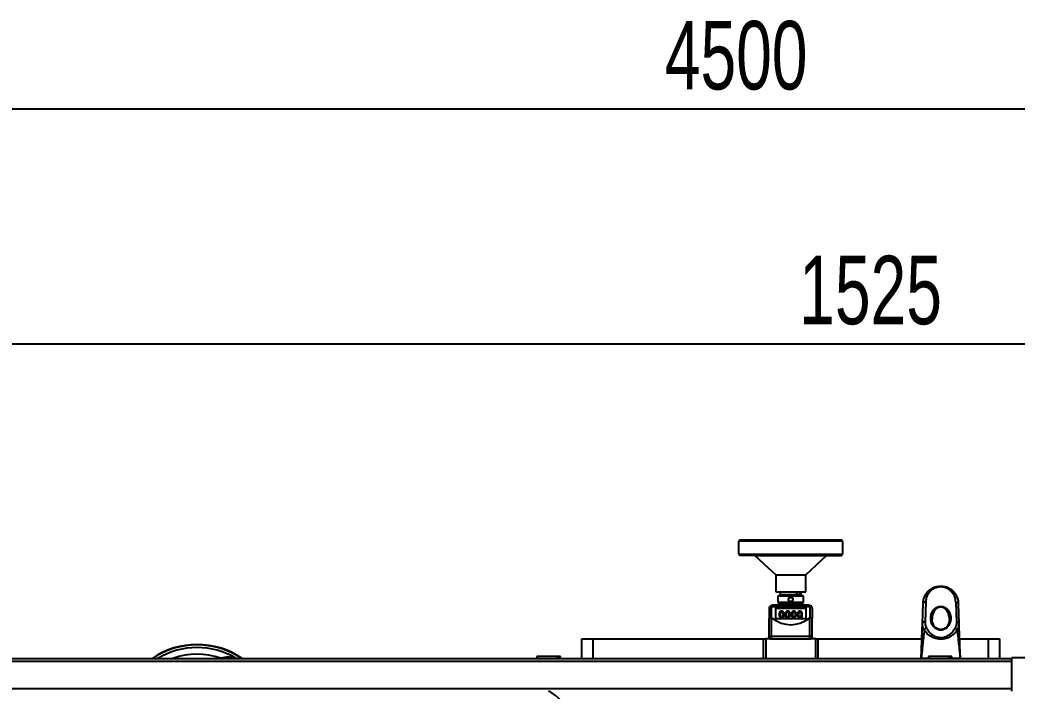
# Model space of a CAD drawing. Header units: millimetres. Extents: x 10 to 584, y 10 to 410.
# Drawn here: x 171.1 to 222.1, y 95.4 to 129.7 of the extents above; entities that cross this region are included whole.
import ezdxf

# ---------------------------------------------------------------- set-up
doc = ezdxf.new("R2010")
doc.units = ezdxf.units.MM
doc.layers.add('2', color=1, linetype='Continuous')
doc.styles.add('SLDTEXTSTYLE0', font='TXT', dxfattribs={"width": 0.7})
doc.dimstyles.new('SLDDIMSTYLE0', dxfattribs={"dimtxt": 3.5, "dimasz": 3.5, "dimexe": 0, "dimexo": 0.0625, "dimgap": 0.875, "dimtad": 1, "dimlfac": 15, "dimrnd": 1e-09, "dimzin": 12, "dimdsep": 46, "dimtxsty": 'SLDTEXTSTYLE0', "dimsah": 1, "dimcen": 0.09, "dimadec": 0, "dimazin": 3, "dimtfac": 1, "dimtofl": 0, "dimtmove": 0, "dimatfit": 3, "dimfxl": 0, "dimfrac": 2, "dimtolj": 1, "dimtzin": 12, "dimarcsym": 0})

# ---------------------------------------------------------------- blocks, each defined once
blk = doc.blocks.new('_D_3')
at = {"layer": '2', "color": 1}
for p, q in [((166.835, 96.393), (166.835, 114.127)), ((268.502, 96.393), (268.502, 114.127)), ((268.502, 113.127), (166.835, 113.127))]:
    blk.add_line(p, q, dxfattribs=at)
for points in [[(166.835, 113.127), (170.335, 112.588), (170.335, 113.665)], [(268.502, 113.127), (265.002, 113.665), (265.002, 112.588)]]:
    blk.add_solid(points, dxfattribs=at)
at = {"layer": '2', "color": 1, "insert": (210.94, 117.638), "char_height": 3.5, "attachment_point": 1, "style": 'SLDTEXTSTYLE0'}
blk.add_mtext('1525', dxfattribs=at)
blk = doc.blocks.new('_D_4')
at = {"layer": '2', "color": 1}
for p, q in [((60.502, 83.127), (60.502, 126.127)), ((360.502, 85.627), (360.502, 126.127)), ((360.502, 125.127), (60.502, 125.127))]:
    blk.add_line(p, q, dxfattribs=at)
for points in [[(60.502, 125.127), (64.002, 124.588), (64.002, 125.665)], [(360.502, 125.127), (357.002, 125.665), (357.002, 124.588)]]:
    blk.add_solid(points, dxfattribs=at)
at = {"layer": '2', "color": 1, "insert": (204.071, 129.638), "char_height": 3.5, "attachment_point": 1, "style": 'SLDTEXTSTYLE0'}
blk.add_mtext('4500', dxfattribs=at)

msp = doc.modelspace()

# ---------------------------------------------------------------- linework, layer by layer
at = {"color": 7, "linetype": 'Continuous', "lineweight": 25}
for p, q in [((207.90183, 103.12665), (207.83516, 103.05998)), ((207.83516, 103.05998), (207.83516, 102.39331)), ((213.1685, 103.05998), (207.83516, 103.05998)), ((207.90183, 103.12665), (213.10183, 103.12665)), ((213.1685, 103.05998), (213.10183, 103.12665)), ((213.1685, 102.39331), (213.1685, 103.05998)), ((207.83516, 102.39331), (207.90183, 102.32665)), ((207.83516, 102.39331), (208.75239, 102.39331)), ((208.79613, 102.32665), (207.90183, 102.32665)), ((208.6685, 102.32665), (209.73516, 101.32665)), ((208.75239, 102.39331), (213.1685, 102.39331)), ((208.79613, 102.32665), (213.10183, 102.32665)), ((211.26849, 101.32665), (212.33516, 102.32665)), ((213.10183, 102.32665), (213.1685, 102.39331)), ((209.73516, 101.32665), (209.73516, 100.45999)), ((209.73516, 101.32665), (209.99886, 101.32665)), ((209.99886, 101.32665), (211.26849, 101.32665)), ((211.26849, 100.45999), (211.26849, 101.32665)), ((209.73516, 100.45999), (209.99886, 100.45999)), ((209.96849, 100.45999), (209.96849, 100.32665)), ((209.99886, 100.45999), (211.26849, 100.45999)), ((210.8041, 100.45999), (210.8041, 100.32665)), ((210.81654, 100.45999), (210.81654, 100.32665)), ((210.97203, 100.32665), (210.97203, 100.45999)), ((210.97903, 100.32665), (210.97903, 100.45999)), ((211.03516, 100.32665), (211.03516, 100.45999)), ((218.16849, 100.71235), (218.16849, 100.75999)), ((209.85849, 100.25998), (209.84516, 100.24665)), ((209.84516, 100.24665), (209.84516, 99.91665)), ((211.15849, 100.24665), (209.84516, 100.24665)), ((211.15849, 99.91665), (209.84516, 99.91665)), ((211.14516, 100.25998), (209.85849, 100.25998)), ((209.87516, 99.91665), (209.87516, 99.82998)), ((209.96849, 100.32665), (210.8041, 100.32665)), ((210.10183, 100.32665), (210.10183, 100.25998)), ((210.81654, 100.32665), (210.97203, 100.32665)), ((210.90183, 100.25998), (210.90183, 100.32665)), ((210.97903, 100.32665), (210.97203, 100.32665)), ((210.97903, 100.32665), (211.03516, 100.32665)), ((211.12849, 99.82998), (211.12849, 99.91665)), ((211.15849, 100.24665), (211.14516, 100.25998)), ((211.15849, 99.91665), (211.15849, 100.24665)), ((217.26849, 99.86029), (217.27134, 99.93156)), ((217.40183, 99.9434), (217.36564, 98.93015)), ((218.93516, 99.9434), (218.97134, 98.93015)), ((209.40182, 99.61331), (209.40182, 99.10855)), ((209.52706, 99.13698), (209.52706, 99.69225)), ((211.4766, 99.69225), (209.52706, 99.69225)), ((209.56849, 99.79332), (209.56849, 99.77998)), ((209.56849, 99.79332), (211.43516, 99.79332)), ((211.43516, 99.77998), (209.56849, 99.77998)), ((209.72849, 99.65175), (209.72849, 99.08793)), ((211.27516, 99.65175), (209.72849, 99.65175)), ((211.27516, 99.61319), (209.72849, 99.61319)), ((211.27516, 99.61242), (209.72849, 99.61242)), ((209.84516, 99.82998), (209.84516, 99.79665)), ((211.15849, 99.82998), (209.84516, 99.82998)), ((211.15849, 99.79665), (209.84516, 99.79665)), ((209.90183, 99.79665), (209.90183, 99.79332)), ((209.91914, 99.37889), (209.91914, 99.2536)), ((209.95914, 99.39142), (209.95914, 99.24107)), ((210.0658, 99.43527), (210.00581, 99.43527)), ((210.00581, 99.43527), (210.00581, 99.43018)), ((210.00581, 99.43018), (210.0658, 99.43018)), ((210.05248, 99.47286), (210.01914, 99.47286)), ((210.0658, 99.43527), (210.0658, 99.43018)), ((210.11247, 99.24107), (210.11247, 99.39142)), ((210.15248, 99.2536), (210.15248, 99.37889)), ((210.23247, 99.37889), (210.23247, 99.2536)), ((210.27247, 99.39142), (210.27247, 99.24107)), ((210.37914, 99.43527), (210.31914, 99.43527)), ((210.31914, 99.43527), (210.31914, 99.43018)), ((210.31914, 99.43018), (210.37914, 99.43018)), ((210.36581, 99.47286), (210.33247, 99.47286)), ((210.37914, 99.43527), (210.37914, 99.43018)), ((210.42581, 99.24107), (210.42581, 99.39142)), ((210.46581, 99.2536), (210.46581, 99.37889)), ((210.5458, 99.37889), (210.5458, 99.2536)), ((210.58581, 99.39142), (210.58581, 99.24107)), ((210.69247, 99.43527), (210.63248, 99.43527)), ((210.63248, 99.43527), (210.63248, 99.43018)), ((210.63248, 99.43018), (210.69247, 99.43018)), ((210.67914, 99.47286), (210.6458, 99.47286)), ((210.69247, 99.43527), (210.69247, 99.43018)), ((210.73914, 99.24107), (210.73914, 99.39142)), ((210.77914, 99.2536), (210.77914, 99.37889)), ((210.85914, 99.37889), (210.85914, 99.2536)), ((210.89914, 99.39142), (210.89914, 99.24107)), ((211.00581, 99.43527), (210.94581, 99.43527)), ((210.94581, 99.43527), (210.94581, 99.43018)), ((210.94581, 99.43018), (211.00581, 99.43018)), ((210.99247, 99.47286), (210.95914, 99.47286)), ((211.00581, 99.43527), (211.00581, 99.43018)), ((211.05247, 99.24107), (211.05247, 99.39142)), ((211.09247, 99.2536), (211.09247, 99.37889)), ((211.10183, 99.79332), (211.10183, 99.79665)), ((211.15849, 99.79665), (211.15849, 99.82998)), ((211.27516, 99.65175), (211.27516, 99.08793)), ((211.43516, 99.77998), (211.43516, 99.79332)), ((211.4766, 99.69225), (211.4766, 99.13698)), ((211.60182, 99.61331), (211.60182, 99.10855)), ((217.2324, 98.84921), (217.26853, 99.86098)), ((218.16849, 99.67959), (218.16849, 99.72245)), ((219.10459, 98.84921), (219.06846, 99.86098)), ((209.40182, 98.19332), (209.40182, 99.10855)), ((209.52706, 99.13698), (209.52488, 99.13691)), ((209.52488, 98.19332), (209.52488, 99.13691)), ((211.27516, 99.08793), (209.72849, 99.08793)), ((209.91914, 99.2536), (209.91914, 99.2485)), ((210.00581, 99.19722), (210.0658, 99.19722)), ((210.01914, 99.15963), (210.05248, 99.15963)), ((210.01914, 99.15963), (210.01914, 99.15453)), ((210.05248, 99.15453), (210.01914, 99.15453)), ((210.05248, 99.15963), (210.05248, 99.15453)), ((210.15248, 99.2536), (210.15248, 99.2485)), ((210.23247, 99.2536), (210.23247, 99.2485)), ((210.31914, 99.19722), (210.37914, 99.19722)), ((210.33247, 99.15963), (210.36581, 99.15963)), ((210.33247, 99.15963), (210.33247, 99.15453)), ((210.36581, 99.15453), (210.33247, 99.15453)), ((210.36581, 99.15963), (210.36581, 99.15453)), ((210.46581, 99.2536), (210.46581, 99.2485)), ((210.5458, 99.2536), (210.5458, 99.2485)), ((210.63248, 99.19722), (210.69247, 99.19722)), ((210.6458, 99.15963), (210.67914, 99.15963)), ((210.6458, 99.15963), (210.6458, 99.15453)), ((210.67914, 99.15453), (210.6458, 99.15453)), ((210.67914, 99.15963), (210.67914, 99.15453)), ((210.77914, 99.2536), (210.77914, 99.2485)), ((210.85914, 99.2536), (210.85914, 99.2485)), ((210.94581, 99.19722), (211.00581, 99.19722)), ((210.95914, 99.15963), (210.99247, 99.15963)), ((210.95914, 99.15963), (210.95914, 99.15453)), ((210.99247, 99.15453), (210.95914, 99.15453)), ((210.99247, 99.15963), (210.99247, 99.15453)), ((211.09247, 99.2536), (211.09247, 99.2485)), ((211.47877, 99.13691), (211.4766, 99.13698)), ((211.47877, 98.19332), (211.47877, 99.13691)), ((211.60182, 98.19332), (211.60182, 99.10855)), ((199.83516, 97.05999), (199.83516, 98.05999)), ((199.83516, 98.05999), (200.38918, 98.05999)), ((200.38918, 98.05999), (200.38918, 97.05999)), ((200.38918, 98.05999), (209.11258, 98.05999)), ((209.11258, 97.05999), (209.11258, 98.05999)), ((209.11258, 98.05999), (209.22522, 98.05999)), ((209.22522, 98.05999), (209.22522, 97.05999)), ((209.45745, 98.05999), (209.22522, 98.05999)), ((209.40182, 98.19332), (209.52488, 98.19332)), ((209.40182, 98.05999), (209.40182, 98.19332)), ((209.45745, 98.05999), (209.52488, 98.05999)), ((209.52488, 98.19332), (211.47877, 98.19332)), ((209.52488, 98.05999), (209.52488, 98.19332)), ((209.52488, 98.05999), (211.47877, 98.05999)), ((211.47877, 98.19332), (211.60182, 98.19332)), ((211.47877, 98.05999), (211.47877, 98.19332)), ((211.47877, 98.05999), (211.54621, 98.05999)), ((211.77843, 98.05999), (211.54621, 98.05999)), ((211.60182, 98.05999), (211.60182, 98.19332)), ((211.77843, 97.05999), (211.77843, 98.05999)), ((211.77843, 98.05999), (211.89107, 98.05999)), ((211.89107, 98.05999), (211.89107, 97.05999)), ((211.89107, 98.05999), (217.20421, 98.05999)), ((218.16849, 98.13049), (218.16849, 98.04479)), ((219.13278, 98.05999), (220.61447, 98.05999)), ((220.61447, 97.05999), (220.61447, 98.05999)), ((220.61447, 98.05999), (221.16849, 98.05999)), ((221.16849, 98.05999), (221.16849, 97.05999)), ((168.50182, 97.05999), (221.80849, 97.05999)), ((197.53516, 97.15999), (197.53516, 97.05999)), ((198.58652, 97.15999), (197.53516, 97.15999)), ((198.58652, 97.15999), (198.58652, 97.09332)), ((198.71325, 97.15999), (198.58652, 97.15999)), ((198.71325, 97.09332), (198.58652, 97.09332)), ((198.73516, 97.15999), (198.71325, 97.15999)), ((198.71325, 97.09332), (198.71325, 97.15999)), ((198.73516, 97.05999), (198.73516, 97.15999)), ((217.53516, 97.15999), (217.53516, 97.05999)), ((218.58652, 97.15999), (217.53516, 97.15999)), ((218.58652, 97.15999), (218.58652, 97.09332)), ((218.71324, 97.15999), (218.58652, 97.15999)), ((218.71324, 97.09332), (218.58652, 97.09332)), ((218.73516, 97.15999), (218.71324, 97.15999)), ((218.71324, 97.09332), (218.71324, 97.15999)), ((218.73516, 97.05999), (218.73516, 97.15999)), ((221.80849, 95.39332), (221.80849, 97.08665)), ((223.50183, 97.08665), (221.80849, 97.08665))]:
    msp.add_line(p, q, dxfattribs=at)
at = {"color": 59, "linetype": 'Continuous', "lineweight": 25}
for p, q in [((168.50182, 96.92665), (221.80849, 96.92665)), ((181.35898, 97.05999), (181.37663, 97.07012)), ((217.17191, 97.07998), (217.53516, 97.07998)), ((218.73516, 97.07998), (219.16508, 97.07998)), ((168.50182, 95.52665), (221.80849, 95.52665))]:
    msp.add_line(p, q, dxfattribs=at)
at = {"color": 7, "linetype": 'Continuous', "lineweight": 25, "flags": 128}
for points in [[(217.99579, 100.74326), (218.09417, 100.75691), (218.16849, 100.75999)], [(217.36564, 98.93015), (217.34002, 98.92909), (217.31534, 98.92487), (217.29255, 98.91765), (217.27248, 98.90769), (217.2559, 98.89538), (217.2434, 98.88116), (217.23547, 98.86558), (217.2324, 98.84921)], [(218.97134, 98.93015), (218.99697, 98.92909), (219.02164, 98.92487), (219.04444, 98.91765), (219.0645, 98.90769), (219.08109, 98.89538), (219.09359, 98.88116), (219.10152, 98.86558), (219.10459, 98.84921)]]:
    msp.add_lwpolyline(points, dxfattribs=at)
at = {"color": 59, "linetype": 'Continuous', "lineweight": 25, "flags": 128}
msp.add_lwpolyline([(181.37663, 97.07012), (181.38112, 97.06061), (181.38143, 97.05999)], dxfattribs=at)
at = {"color": 7, "linetype": 'Continuous', "lineweight": 25}
msp.add_circle((210.50183, 100.07332), 0.10807, dxfattribs=at)
for centre, radius, start, end in [((209.56849, 99.61332), 0.16667, 122.940164, 180), ((210.01621, 99.37578), 0.09713, 88.276022, 178.161599), ((210.00444, 99.38997), 0.04532, 88.273708, 178.165945), ((210.00444, 99.38487), 0.04532, 88.273708, 178.165945), ((210.0554, 99.37578), 0.09713, 1.838401, 91.723978), ((210.06718, 99.38998), 0.04532, 1.824242, 91.736106), ((210.06718, 99.38488), 0.04532, 1.824242, 91.736106), ((210.32955, 99.37578), 0.09712, 88.273384, 178.164237), ((210.31777, 99.38997), 0.04532, 88.273708, 178.165945), ((210.31777, 99.38487), 0.04532, 88.273708, 178.165945), ((210.36873, 99.37578), 0.09712, 1.835763, 91.726616), ((210.38051, 99.38997), 0.04532, 1.834055, 91.726292), ((210.38051, 99.38487), 0.04532, 1.834055, 91.726292), ((210.64288, 99.37578), 0.09713, 88.276022, 178.161599), ((210.6311, 99.38998), 0.04532, 88.263894, 178.175758), ((210.6311, 99.38488), 0.04532, 88.263894, 178.175758), ((210.68206, 99.37578), 0.09713, 1.838401, 91.723978), ((210.69384, 99.38997), 0.04532, 1.834055, 91.726292), ((210.69384, 99.38487), 0.04532, 1.834055, 91.726292), ((210.95621, 99.37578), 0.09712, 88.271442, 178.166179), ((210.94444, 99.38997), 0.04532, 88.273708, 178.165945), ((210.94444, 99.38487), 0.04532, 88.273708, 178.165945), ((210.9954, 99.37578), 0.09712, 1.835763, 91.726616), ((211.00717, 99.38997), 0.04532, 1.834055, 91.726292), ((211.00717, 99.38487), 0.04532, 1.834055, 91.726292), ((211.43516, 99.61332), 0.16667, 0, 57.059836), ((210.01621, 99.25671), 0.09713, 181.838401, 271.723978), ((210.01621, 99.25162), 0.09713, 181.838401, 271.723978), ((210.00444, 99.24252), 0.04532, 181.834055, 271.726292), ((210.0554, 99.25671), 0.09713, 268.276022, 358.161599), ((210.0554, 99.25162), 0.09713, 268.276022, 358.161599), ((210.06718, 99.24251), 0.04532, 268.263894, 358.175758), ((210.32955, 99.25671), 0.09712, 181.835763, 271.726616), ((210.32955, 99.25161), 0.09712, 181.835763, 271.726616), ((210.31777, 99.24252), 0.04532, 181.834055, 271.726292), ((210.36873, 99.25671), 0.09712, 268.273384, 358.164237), ((210.36873, 99.25161), 0.09712, 268.273384, 358.164237), ((210.38051, 99.24252), 0.04532, 268.273708, 358.165945), ((210.64288, 99.25671), 0.09713, 181.838401, 271.723978), ((210.64288, 99.25162), 0.09713, 181.838401, 271.723978), ((210.6311, 99.24251), 0.04532, 181.824242, 271.736106), ((210.68206, 99.25671), 0.09713, 268.276022, 358.161599), ((210.68206, 99.25162), 0.09713, 268.276022, 358.161599), ((210.69384, 99.24252), 0.04532, 268.273708, 358.165945), ((210.95621, 99.2567), 0.09712, 181.833821, 271.728558), ((210.95621, 99.25161), 0.09712, 181.833821, 271.728558), ((210.94444, 99.24252), 0.04532, 181.834055, 271.726292), ((210.9954, 99.25671), 0.09712, 268.273384, 358.164237), ((210.9954, 99.25161), 0.09712, 268.273384, 358.164237), ((211.00717, 99.24252), 0.04532, 268.273708, 358.165945), ((180.16849, 93.72665), 4.04767, 55.438591, 124.561409), ((217.48743, 97.07344), 0.31825, 178.138501, 178.711025), ((218.92731, 97.07528), 0.24049, 1.267952, 2.025648), ((196.83516, 93.05998), 2.66667, 135, 61.044976)]:
    msp.add_arc(centre, radius, start, end, dxfattribs=at)
at = {"color": 59, "linetype": 'Continuous', "lineweight": 25}
for centre, radius, start, end in [((180.16849, 93.72665), 4.03191, 55.765184, 124.234816), ((180.16849, 93.72665), 4.02744, 55.858578, 124.141422), ((180.16849, 93.72665), 3.89003, 58.969275, 121.030725), ((180.16849, 93.72665), 3.55505, 70.133115, 110.342131), ((181.73824, 96.28319), 0.79899, 76.461779, 103.538221)]:
    msp.add_arc(centre, radius, start, end, dxfattribs=at)
at = {"color": 7, "linetype": 'Continuous', "lineweight": 25}
for centre, major_axis, ratio, start_param, end_param in [((209.56849, 99.10855), (0.16667, 0), 0.17632698, 1.8355611, 3.14159265), ((210.50183, 109.03842), (0, 10.25725), 0.36397023, 2.87743215, 3.40575315), ((211.43516, 99.10855), (0.16667, 0), 0.17632698, 0, 1.30603156)]:
    msp.add_ellipse(centre, major_axis=major_axis, ratio=ratio, start_param=start_param, end_param=end_param, dxfattribs=at)
for points, knots in [([(217.26849, 99.85998), (217.26919, 99.88696), (217.27062, 99.94176), (217.28268, 100.02652), (217.30251, 100.11029), (217.34082, 100.22179), (217.40891, 100.35426), (217.5248, 100.49807), (217.66826, 100.61586), (217.83004, 100.6999), (217.99906, 100.75088), (218.11345, 100.75703), (218.16849, 100.75999)], [0, 0, 0, 0, 0.06305011, 0.12804048, 0.1991829, 0.26219149, 0.39848995, 0.53288029, 0.66178511, 0.78292125, 0.89554137, 1, 1, 1, 1]), ([(218.16849, 100.71235), (218.11558, 100.70913), (218.00465, 100.70236), (217.84292, 100.6465), (217.69269, 100.55566), (217.56426, 100.42917), (217.46974, 100.27691), (217.41178, 100.11124), (217.4051, 99.9985), (217.40183, 99.9434)], [0, 0, 0, 0, 0.11351988, 0.23800934, 0.3746387, 0.52216139, 0.68373629, 0.84544418, 1, 1, 1, 1]), ([(218.16849, 100.75999), (218.22354, 100.75703), (218.33793, 100.75088), (218.50693, 100.69991), (218.63936, 100.63113), (218.73739, 100.55943), (218.81391, 100.49038), (218.88813, 100.40503), (218.95538, 100.30253), (219.00224, 100.2041), (219.03448, 100.11029), (219.05431, 100.02652), (219.06637, 99.94176), (219.06779, 99.88696), (219.06849, 99.85998)], [0, 0, 0, 0, 0.10442202, 0.21699491, 0.3380828, 0.40100756, 0.4671156, 0.55489497, 0.64459905, 0.73791206, 0.80089552, 0.8720108, 0.936975, 1, 1, 1, 1]), ([(218.93516, 99.9434), (218.92973, 100.01408), (218.91866, 100.15842), (218.8241, 100.36404), (218.68072, 100.5298), (218.50995, 100.6396), (218.34079, 100.7013), (218.22404, 100.70879), (218.16849, 100.71235)], [0, 0, 0, 0, 0.19823541, 0.40485782, 0.60469714, 0.74938811, 0.88075817, 1, 1, 1, 1]), ([(210.38766, 100.1422), (210.38488, 100.13602), (210.37535, 100.11481), (210.36901, 100.07413), (210.37491, 100.03297), (210.38477, 100.01091), (210.38766, 100.00444)], [0, 0, 0, 0, 0.14297226, 0.49033375, 0.85050469, 1, 1, 1, 1]), ([(210.61599, 100.1422), (210.60694, 100.15431), (210.58886, 100.17854), (210.54843, 100.20083), (210.50381, 100.20919), (210.45912, 100.20222), (210.41946, 100.18128), (210.39749, 100.158), (210.38865, 100.14379), (210.38766, 100.1422)], [0, 0, 0, 0, 0.16496426, 0.32992861, 0.49393182, 0.65499694, 0.81580075, 0.9793288, 1, 1, 1, 1]), ([(210.38766, 100.00444), (210.3967, 99.99233), (210.41479, 99.9681), (210.45522, 99.94581), (210.49984, 99.93745), (210.54453, 99.94441), (210.58418, 99.96537), (210.60618, 99.98863), (210.615, 100.00285), (210.61599, 100.00444)], [0, 0, 0, 0, 0.16496361, 0.32995242, 0.49392643, 0.65501959, 0.81579717, 0.97934432, 1, 1, 1, 1]), ([(210.61599, 100.00444), (210.61876, 100.01062), (210.62829, 100.03183), (210.63465, 100.07251), (210.62875, 100.11367), (210.61888, 100.13573), (210.61599, 100.1422)], [0, 0, 0, 0, 0.14296788, 0.49032806, 0.85048796, 1, 1, 1, 1]), ([(217.40183, 99.9434), (217.39145, 99.94305), (217.37187, 99.94239), (217.33925, 99.93513), (217.30477, 99.92009), (217.27534, 99.89368), (217.27076, 99.8717), (217.26853, 99.86098)], [0, 0, 0, 0, 0.15126561, 0.28531968, 0.50106247, 0.7565757, 1, 1, 1, 1]), ([(218.93516, 99.9434), (218.94553, 99.94305), (218.96511, 99.94239), (218.99774, 99.93513), (219.03221, 99.92008), (219.06164, 99.89368), (219.06622, 99.8717), (219.06846, 99.86098)], [0, 0, 0, 0, 0.15123054, 0.28530584, 0.50103754, 0.7565735, 1, 1, 1, 1]), ([(209.47786, 99.75319), (209.48523, 99.75747), (209.51382, 99.77409), (209.54522, 99.78), (209.56833, 99.77998), (209.56849, 99.77998)], [0, 0, 0, 0, 0.25618737, 0.99462777, 1, 1, 1, 1]), ([(209.52706, 99.69225), (209.52649, 99.69638), (209.52503, 99.70709), (209.50782, 99.73014), (209.49052, 99.74345), (209.47786, 99.75319)], [0, 0, 0, 0, 0.14412041, 0.3735819, 1, 1, 1, 1]), ([(211.43516, 99.77998), (211.43532, 99.77998), (211.45827, 99.77999), (211.48986, 99.77409), (211.51843, 99.75747), (211.52578, 99.75319)], [0, 0, 0, 0, 0.00532491, 0.74384561, 1, 1, 1, 1]), ([(211.52578, 99.75319), (211.52178, 99.75024), (211.51099, 99.74228), (211.49386, 99.72664), (211.47852, 99.70889), (211.47699, 99.69564), (211.4766, 99.69225)], [0, 0, 0, 0, 0.19981429, 0.53952103, 0.8823276, 1, 1, 1, 1]), ([(218.16849, 98.50686), (218.14577, 98.50793), (218.09665, 98.51024), (218.01973, 98.53069), (217.93742, 98.56901), (217.84176, 98.64011), (217.74675, 98.75714), (217.67547, 98.92309), (217.64952, 99.11465), (217.67547, 99.30622), (217.74675, 99.47217), (217.84176, 99.5892), (217.93741, 99.66031), (218.01973, 99.69861), (218.09664, 99.71908), (218.14577, 99.72138), (218.16849, 99.72245)], [0, 0, 0, 0, 0.032922976, 0.071169736, 0.116707709, 0.171786197, 0.263038837, 0.374805882, 0.499999211, 0.625192541, 0.736959586, 0.828214703, 0.883293191, 0.928829647, 0.967077328, 1, 1, 1, 1]), ([(218.16849, 99.72245), (218.19122, 99.72138), (218.24034, 99.71908), (218.31725, 99.69861), (218.39958, 99.66031), (218.49523, 99.5892), (218.59023, 99.47217), (218.66152, 99.30622), (218.68746, 99.11465), (218.66151, 98.92309), (218.59023, 98.75714), (218.49523, 98.64011), (218.39957, 98.56901), (218.31725, 98.53069), (218.24034, 98.51024), (218.19122, 98.50793), (218.16849, 98.50686)], [0, 0, 0, 0, 0.03292634, 0.07117201, 0.11670989, 0.17178812, 0.26304176, 0.37480826, 0.50000079, 0.62519331, 0.73695982, 0.82821098, 0.88328921, 0.92882861, 0.96707336, 1, 1, 1, 1]), ([(217.16934, 97.08378), (217.16976, 97.09541), (217.17083, 97.12531), (217.17367, 97.20497), (217.17813, 97.33005), (217.18457, 97.50992), (217.19311, 97.74924), (217.20408, 98.05658), (217.21757, 98.43424), (217.22724, 98.705), (217.2324, 98.84921)], [0, 0, 0, 0, 0.02194845, 0.05644629, 0.13711965, 0.23668041, 0.36179542, 0.54279334, 0.75649659, 1, 1, 1, 1]), ([(217.32628, 98.52078), (217.29705, 98.5739), (217.23875, 98.67985), (217.23451, 98.79286), (217.2324, 98.84921)], [0, 0, 0, 0, 0.50142086, 1, 1, 1, 1]), ([(217.36564, 98.93015), (217.36746, 98.86795), (217.3707, 98.75707), (217.41787, 98.65243), (217.43858, 98.60649)], [0, 0, 0, 0, 0.56093512, 1, 1, 1, 1]), ([(218.16849, 98.53066), (218.14175, 98.53243), (218.08744, 98.53601), (218.01157, 98.56311), (217.94158, 98.60386), (217.87657, 98.66076), (217.81741, 98.73559), (217.76804, 98.83051), (217.73238, 98.94443), (217.72764, 99.02797), (217.72516, 99.0718)], [0, 0, 0, 0, 0.08516888, 0.17297731, 0.26681745, 0.37217236, 0.49794528, 0.64548023, 0.81397368, 1, 1, 1, 1]), ([(218.61183, 99.0718), (218.60934, 99.02797), (218.60461, 98.94443), (218.56895, 98.83051), (218.51957, 98.73559), (218.46041, 98.66076), (218.3954, 98.60386), (218.32541, 98.56311), (218.24955, 98.53601), (218.19523, 98.53243), (218.16849, 98.53066)], [0, 0, 0, 0, 0.1860257, 0.35451859, 0.50205304, 0.62782765, 0.73318222, 0.82701877, 0.91482311, 1, 1, 1, 1]), ([(218.97134, 98.93015), (218.96952, 98.86795), (218.96627, 98.75707), (218.91911, 98.65243), (218.89841, 98.60649)], [0, 0, 0, 0, 0.56093838, 1, 1, 1, 1]), ([(219.0107, 98.52078), (219.03994, 98.5739), (219.09823, 98.67985), (219.10248, 98.79286), (219.10459, 98.84921)], [0, 0, 0, 0, 0.501419298, 1, 1, 1, 1]), ([(219.16764, 97.08378), (219.16723, 97.09541), (219.16616, 97.12531), (219.16332, 97.20497), (219.15884, 97.33005), (219.15243, 97.50992), (219.14388, 97.74924), (219.1329, 98.05658), (219.11941, 98.43424), (219.10974, 98.705), (219.10459, 98.84921)], [0, 0, 0, 0, 0.02194845, 0.05644629, 0.13711974, 0.23668035, 0.36179536, 0.54279339, 0.75649665, 1, 1, 1, 1]), ([(217.32628, 98.52078), (217.31118, 98.37981), (217.28319, 98.11863), (217.24507, 97.76291), (217.21681, 97.49903), (217.1972, 97.31607), (217.18541, 97.20599), (217.17707, 97.12822), (217.1735, 97.09486), (217.17191, 97.07998)], [0, 0, 0, 0, 0.28090522, 0.52046278, 0.71574874, 0.81971808, 0.9040559, 0.95721139, 1, 1, 1, 1]), ([(217.43858, 98.60649), (217.42681, 98.6021), (217.40326, 98.59332), (217.37097, 98.57239), (217.34353, 98.54774), (217.33203, 98.52976), (217.32628, 98.52078)], [0, 0, 0, 0, 0.24999791, 0.50000526, 0.75000059, 1, 1, 1, 1]), ([(218.16849, 98.04479), (218.10718, 98.04822), (217.98055, 98.05532), (217.79726, 98.11227), (217.61627, 98.20771), (217.44971, 98.34528), (217.36803, 98.46141), (217.32628, 98.52078)], [0, 0, 0, 0, 0.16223515, 0.33511508, 0.52082044, 0.75504339, 1, 1, 1, 1]), ([(217.43858, 98.60649), (217.46881, 98.55595), (217.52792, 98.45711), (217.64993, 98.32826), (217.79821, 98.22198), (217.97314, 98.14569), (218.10539, 98.1354), (218.16849, 98.13049)], [0, 0, 0, 0, 0.214458322, 0.419452485, 0.609991427, 0.813932981, 1, 1, 1, 1]), ([(218.16849, 98.13049), (218.22172, 98.13396), (218.33228, 98.14116), (218.49154, 98.19861), (218.64846, 98.29444), (218.79239, 98.4323), (218.86237, 98.54728), (218.89841, 98.60649)], [0, 0, 0, 0, 0.15708471, 0.32626191, 0.51101528, 0.74821326, 1, 1, 1, 1]), ([(219.0107, 98.52078), (218.97571, 98.47013), (218.90687, 98.3705), (218.76565, 98.24167), (218.59397, 98.13535), (218.39223, 98.05972), (218.24112, 98.04964), (218.16849, 98.04479)], [0, 0, 0, 0, 0.208441831, 0.410071161, 0.600414762, 0.80794038, 1, 1, 1, 1]), ([(218.89841, 98.60649), (218.91018, 98.6021), (218.93373, 98.59332), (218.96602, 98.57238), (218.99345, 98.54774), (219.00495, 98.52976), (219.0107, 98.52078)], [0, 0, 0, 0, 0.25000108, 0.49996768, 0.74998441, 1, 1, 1, 1]), ([(219.0107, 98.52078), (219.02581, 98.37981), (219.05379, 98.11864), (219.0919, 97.76291), (219.12018, 97.49903), (219.13978, 97.31607), (219.15157, 97.20599), (219.15991, 97.12822), (219.16348, 97.09486), (219.16508, 97.07998)], [0, 0, 0, 0, 0.28090504, 0.5204624, 0.71574896, 0.81971807, 0.90405567, 0.95721118, 1, 1, 1, 1]), ([(217.16923, 97.0807), (217.16925, 97.08127), (217.16929, 97.0823), (217.16933, 97.08333), (217.16934, 97.08378)], [0, 0, 0, 0, 0.55960155, 1, 1, 1, 1]), ([(217.16923, 97.0807), (217.16923, 97.08068), (217.16923, 97.08064), (217.16925, 97.08061), (217.16925, 97.0806)], [0, 0, 0, 0, 0.559954088, 1, 1, 1, 1]), ([(217.16923, 97.0807), (217.16926, 97.07936), (217.16933, 97.07668), (217.17042, 97.07278), (217.17223, 97.06917), (217.17473, 97.066), (217.17781, 97.06339), (217.18135, 97.06146), (217.1852, 97.06021), (217.18788, 97.06006), (217.18922, 97.05999)], [0, 0, 0, 0, 0.12490055, 0.2499227, 0.37502756, 0.49994335, 0.62494291, 0.74992085, 0.87499971, 1, 1, 1, 1]), ([(217.16925, 97.0806), (217.1694, 97.08048), (217.1697, 97.08024), (217.17117, 97.08007), (217.17191, 97.07998)], [0, 0, 0, 0, 0.49946115, 1, 1, 1, 1]), ([(217.18924, 97.05999), (217.18791, 97.06006), (217.18524, 97.06022), (217.1814, 97.06145), (217.17786, 97.06337), (217.17479, 97.06597), (217.17229, 97.06913), (217.17047, 97.07271), (217.16937, 97.07659), (217.16929, 97.07926), (217.16925, 97.0806)], [0, 0, 0, 0, 0.12488125, 0.25002483, 0.37492102, 0.50013491, 0.62503432, 0.74995999, 0.87494121, 1, 1, 1, 1]), ([(217.19184, 97.05999), (217.18923, 97.06028), (217.184, 97.06088), (217.17742, 97.06552), (217.17281, 97.07212), (217.17221, 97.07736), (217.17191, 97.07998)], [0, 0, 0, 0, 0.25005315, 0.50000774, 0.74998513, 1, 1, 1, 1]), ([(219.14514, 97.05999), (219.14776, 97.06028), (219.15298, 97.06088), (219.15956, 97.06551), (219.16418, 97.07212), (219.16478, 97.07736), (219.16508, 97.07998)], [0, 0, 0, 0, 0.24993344, 0.49999824, 0.74998038, 1, 1, 1, 1]), ([(219.14774, 97.05999), (219.14908, 97.06006), (219.15175, 97.06021), (219.15559, 97.06145), (219.15912, 97.06337), (219.1622, 97.06597), (219.1647, 97.06912), (219.16651, 97.07271), (219.16762, 97.07659), (219.1677, 97.07926), (219.16773, 97.0806)], [0, 0, 0, 0, 0.12500306, 0.25002613, 0.3749205, 0.50013257, 0.62503015, 0.74989769, 0.87494303, 1, 1, 1, 1]), ([(219.14777, 97.05999), (219.14911, 97.06006), (219.15178, 97.06021), (219.15564, 97.06146), (219.15918, 97.06339), (219.16226, 97.066), (219.16476, 97.06917), (219.16656, 97.07278), (219.16766, 97.07668), (219.16772, 97.07936), (219.16775, 97.0807)], [0, 0, 0, 0, 0.12500151, 0.24996329, 0.37505102, 0.50005179, 0.62496879, 0.75007487, 0.87509824, 1, 1, 1, 1]), ([(219.16508, 97.07998), (219.16581, 97.08007), (219.16729, 97.08024), (219.16759, 97.08048), (219.16773, 97.0806)], [0, 0, 0, 0, 0.50063791, 1, 1, 1, 1]), ([(219.16775, 97.0807), (219.16773, 97.08127), (219.16769, 97.0823), (219.16766, 97.08333), (219.16764, 97.08378)], [0, 0, 0, 0, 0.55960155, 1, 1, 1, 1]), ([(219.16773, 97.0806), (219.16774, 97.08062), (219.16775, 97.08065), (219.16775, 97.08068), (219.16775, 97.0807)], [0, 0, 0, 0, 0.55995914, 1, 1, 1, 1])]:
    msp.add_open_spline(points, degree=3, knots=knots, dxfattribs=at)
at = {"color": 59, "linetype": 'Continuous', "lineweight": 25}
for points, knots in [([(218.16849, 99.67959), (218.14746, 99.67844), (218.1156, 99.67668), (218.07449, 99.66624), (218.02861, 99.65035), (217.96692, 99.61689), (217.89458, 99.5549), (217.82701, 99.46695), (217.78248, 99.37651), (217.7541, 99.29193), (217.73772, 99.22164), (217.72713, 99.1471), (217.72582, 99.09705), (217.72516, 99.0718)], [0, 0, 0, 0, 0.06598345, 0.09995995, 0.13492236, 0.22286182, 0.33119912, 0.46429685, 0.62346503, 0.70830208, 0.80518341, 0.90171692, 1, 1, 1, 1]), ([(218.61183, 99.0718), (218.61117, 99.09705), (218.60986, 99.1471), (218.59925, 99.22164), (218.58289, 99.29193), (218.55451, 99.37651), (218.50996, 99.46696), (218.44244, 99.55489), (218.37938, 99.60889), (218.32915, 99.63908), (218.28587, 99.65916), (218.23247, 99.67592), (218.18951, 99.67839), (218.16849, 99.67959)], [0, 0, 0, 0, 0.098278673, 0.194808313, 0.29168331, 0.37651774, 0.535678775, 0.668768296, 0.777106519, 0.822332079, 0.86518224, 0.934011242, 1, 1, 1, 1]), ([(218.16849, 98.53038), (218.16849, 98.53007), (218.16849, 98.52942), (218.16849, 98.52121), (218.16849, 98.51164), (218.16849, 98.50686)], [0, 0, 0, 0, 0.30857282, 0.65428096, 1, 1, 1, 1]), ([(181.37663, 97.07012), (181.41197, 97.08207), (181.48267, 97.10598), (181.58922, 97.12726), (181.69703, 97.13864), (181.80187, 97.13907), (181.90802, 97.12921), (181.98398, 97.11474), (182.03497, 97.10181), (182.05928, 97.09506), (182.08413, 97.08749), (182.11789, 97.07651), (182.14273, 97.06661), (182.15933, 97.05999)], [0, 0, 0, 0, 0.13276459, 0.2655624, 0.39220198, 0.53123925, 0.65732903, 0.79701382, 0.82866997, 0.8613672, 0.89511835, 0.92991069, 1, 1, 1, 1]), ([(182.15392, 97.05999), (182.14537, 97.06315), (182.11416, 97.07472), (182.05802, 97.08929), (181.95424, 97.10977), (181.8337, 97.11786), (181.7009, 97.10538), (181.60569, 97.08959), (181.55014, 97.06798), (181.52959, 97.05999)], [0, 0, 0, 0, 0.04549086, 0.16612324, 0.28624389, 0.56391062, 0.74143158, 0.90433563, 1, 1, 1, 1])]:
    msp.add_open_spline(points, degree=3, knots=knots, dxfattribs=at)

# ---------------------------------------------------------------- dimensions: what is measured, and where the dimension line sits
at = {"layer": '2', "color": 1}
dim = msp.add_linear_dim(base=(60.50183, 125.12665), p1=(360.50159, 84.62665), p2=(60.50183, 82.12665), angle=0, dimstyle='SLDDIMSTYLE0', dxfattribs=at)
dim.commit()
dim.dimension.update_dxf_attribs({"geometry": '_D_4', "text_midpoint": (209.89448, 125.12665), "dimtype": 160})
dim = msp.add_linear_dim(base=(166.83516, 113.12665), p1=(268.50183, 95.39332), p2=(166.83516, 95.39332), dimstyle='SLDDIMSTYLE0', dxfattribs=at)
dim.commit()
dim.dimension.update_dxf_attribs({"geometry": '_D_3', "text_midpoint": (216.76349, 113.12665), "dimtype": 160})

doc.saveas('drawing.dxf')
